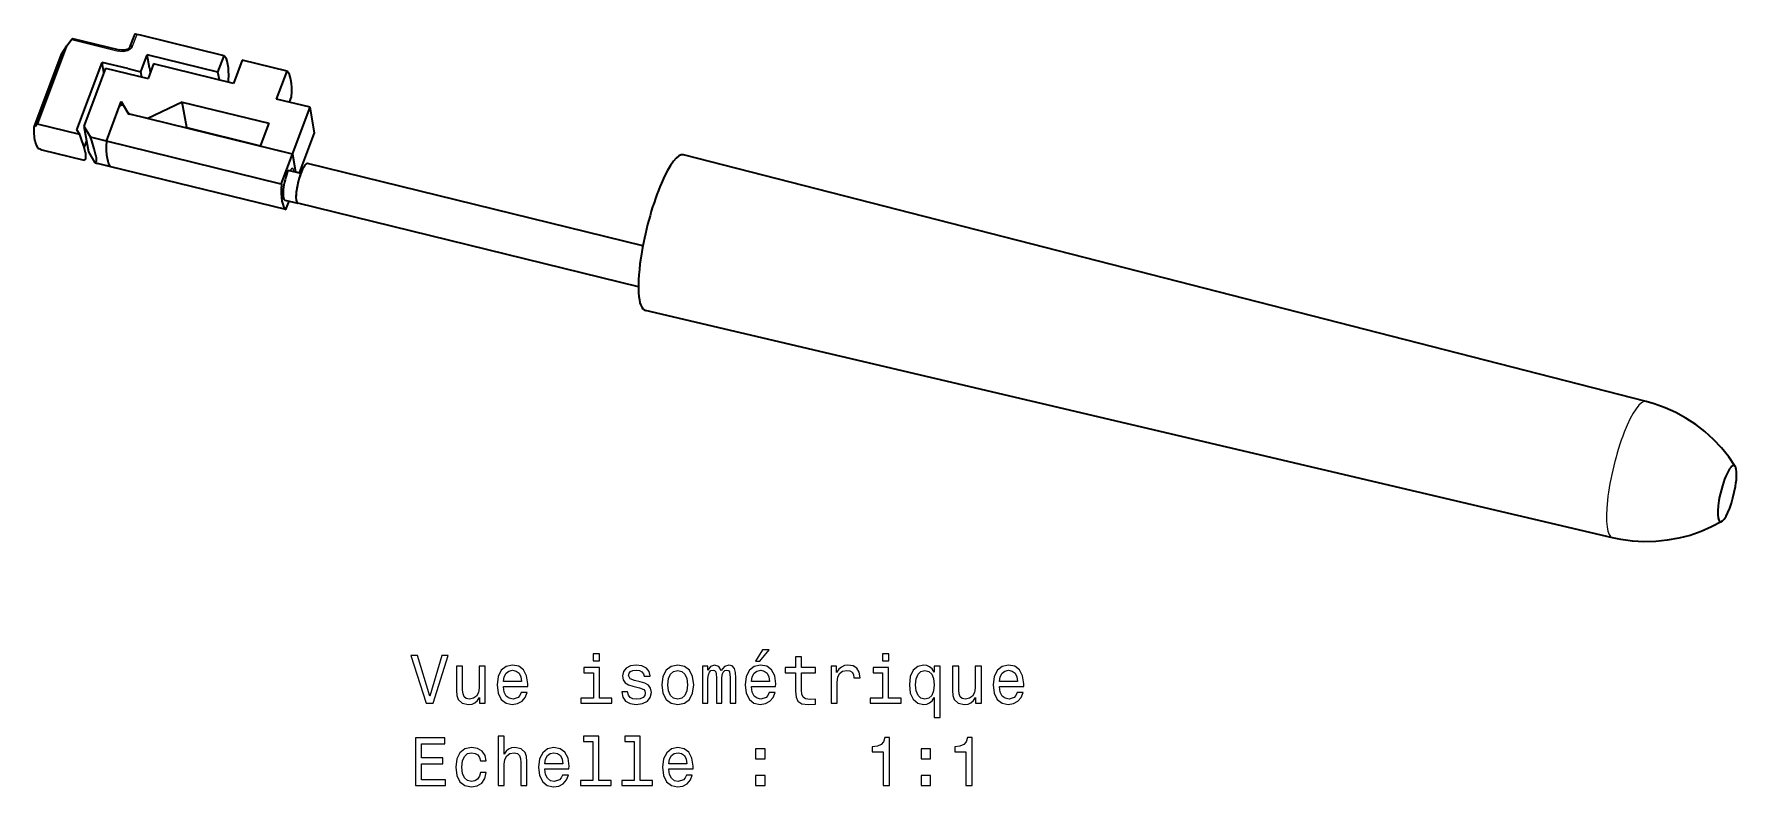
# Model space of a CAD drawing. Extents: x 291 to 1058, y 103 to 772.
# Drawn here: x 931.6 to 1056.8, y 513 to 568.3 of the extents above; entities that cross this region are included whole.
import ezdxf

# ---------------------------------------------------------------- set-up
doc = ezdxf.new("R2010")
doc.units = 0

msp = doc.modelspace()

# ---------------------------------------------------------------- linework, layer by layer
at = {"color": 7, "lineweight": 35, "ltscale": 0.021411}
msp.add_line((938.71, 567.39), (939.01, 568.19), dxfattribs=at)
at = {"color": 7, "lineweight": 13, "ltscale": 0.021411}
msp.add_line((938.88, 567.42), (939.18, 568.22), dxfattribs=at)
at = {"color": 7, "lineweight": 35, "ltscale": 0.002774}
msp.add_line((939.01, 568.19), (939.05, 568.29), dxfattribs=at)
at = {"color": 7, "lineweight": 13, "ltscale": 0.001472}
msp.add_line((939.18, 568.22), (939.2, 568.27), dxfattribs=at)
at = {"color": 7, "lineweight": 35, "ltscale": 0.006415}
msp.add_line((939.45, 568.21), (939.2, 568.27), dxfattribs=at)
at = {"color": 7, "lineweight": 35, "ltscale": 0.158445}
msp.add_line((945.6, 566.7), (939.45, 568.21), dxfattribs=at)
at = {"color": 7, "lineweight": 35, "ltscale": 0.153563}
msp.add_line((931.89, 561.69), (934.05, 567.44), dxfattribs=at)
at = {"color": 7, "lineweight": 35, "ltscale": 0.018044}
msp.add_line((933.66, 566.83), (934.05, 567.44), dxfattribs=at)
at = {"color": 7, "lineweight": 35, "ltscale": 0.01392}
msp.add_line((934.05, 567.44), (934.38, 567.89), dxfattribs=at)
at = {"color": 7, "lineweight": 13, "ltscale": 0.088427}
msp.add_line((934.38, 567.89), (937.81, 567.04), dxfattribs=at)
at = {"color": 7, "lineweight": 35, "ltscale": 0.08797}
msp.add_line((934.46, 567.98), (937.88, 567.14), dxfattribs=at)
at = {"color": 7, "lineweight": 35, "ltscale": 0.001111}
msp.add_line((938.71, 567.39), (938.69, 567.35), dxfattribs=at)
at = {"color": 7, "lineweight": 35, "ltscale": 0.143459}
msp.add_line((931.64, 561.46), (933.66, 566.83), dxfattribs=at)
at = {"color": 7, "lineweight": 35, "ltscale": 0.131798}
msp.add_line((934.79, 561.28), (936.64, 566.22), dxfattribs=at)
at = {"color": 7, "lineweight": 35, "ltscale": 0.073719}
msp.add_line((936.89, 565.79), (935.85, 563.03), dxfattribs=at)
at = {"color": 7, "lineweight": 35, "ltscale": 0.018704}
msp.add_line((936.77, 565.48), (936.64, 566.22), dxfattribs=at)
at = {"color": 7, "lineweight": 35, "ltscale": 0.04845}
msp.add_line((938.53, 565.76), (936.64, 566.22), dxfattribs=at)
at = {"color": 7, "lineweight": 35, "ltscale": 0.080323}
msp.add_line((936.89, 565.79), (940.01, 565.03), dxfattribs=at)
at = {"color": 7, "lineweight": 35, "ltscale": 0.024572}
msp.add_line((938.53, 565.76), (939.48, 565.52), dxfattribs=at)
at = {"color": 7, "lineweight": 35, "ltscale": 0.033508}
msp.add_line((939.48, 565.52), (939.95, 566.78), dxfattribs=at)
at = {"color": 7, "lineweight": 35, "ltscale": 0.023921}
msp.add_line((940.12, 565.83), (939.95, 566.78), dxfattribs=at)
at = {"color": 7, "lineweight": 35, "ltscale": 0.133874}
msp.add_line((945.15, 565.5), (939.95, 566.78), dxfattribs=at)
at = {"color": 7, "lineweight": 35, "ltscale": 0.02904}
msp.add_line((940.42, 566.11), (940.01, 565.03), dxfattribs=at)
at = {"color": 7, "lineweight": 35, "ltscale": 0.009085}
msp.add_line((940.12, 565.83), (940.18, 565.48), dxfattribs=at)
at = {"color": 7, "lineweight": 35, "ltscale": 0.150911}
msp.add_line((946.28, 564.67), (940.42, 566.11), dxfattribs=at)
at = {"color": 7, "lineweight": 35, "ltscale": 0.032074}
msp.add_line((945.15, 565.5), (945.6, 566.7), dxfattribs=at)
at = {"color": 7, "lineweight": 35, "ltscale": 0.045476}
msp.add_line((946.92, 566.38), (946.28, 564.67), dxfattribs=at)
at = {"color": 7, "lineweight": 35, "ltscale": 0.085192}
msp.add_line((950.23, 565.57), (946.92, 566.38), dxfattribs=at)
at = {"color": 7, "lineweight": 35, "ltscale": 0.00969}
msp.add_line((939.55, 565.14), (939.48, 565.52), dxfattribs=at)
at = {"color": 7, "lineweight": 35, "ltscale": 0.014536}
msp.add_line((945.25, 564.93), (945.15, 565.5), dxfattribs=at)
at = {"color": 7, "lineweight": 35, "ltscale": 0.001362}
msp.add_line((945.91, 564.76), (945.93, 564.82), dxfattribs=at)
at = {"color": 7, "lineweight": 35, "ltscale": 0.054411}
msp.add_line((949.46, 563.53), (950.23, 565.57), dxfattribs=at)
at = {"color": 7, "lineweight": 35, "ltscale": 0.07761}
msp.add_line((936.95, 560.44), (938.04, 563.35), dxfattribs=at)
at = {"color": 7, "lineweight": 35, "ltscale": 0.007022}
msp.add_line((938.09, 563.08), (938.04, 563.35), dxfattribs=at)
at = {"color": 7, "lineweight": 35, "ltscale": 0.024519}
msp.add_line((938.04, 563.35), (938.54, 562.51), dxfattribs=at)
at = {"color": 7, "lineweight": 35, "ltscale": 0.070193}
msp.add_line((942.52, 563.31), (939.99, 562.1), dxfattribs=at)
at = {"color": 7, "lineweight": 35, "ltscale": 0.047844}
msp.add_line((942.85, 561.43), (942.52, 563.31), dxfattribs=at)
at = {"color": 7, "lineweight": 35, "ltscale": 0.16386}
msp.add_line((942.52, 563.31), (948.89, 561.75), dxfattribs=at)
at = {"color": 7, "lineweight": 35, "ltscale": 0.063053}
msp.add_line((951.91, 562.93), (949.46, 563.53), dxfattribs=at)
at = {"color": 7, "lineweight": 35, "ltscale": 0.010298}
msp.add_line((950.41, 563.29), (950.56, 563.68), dxfattribs=at)
at = {"color": 7, "lineweight": 35, "ltscale": 0.039668}
msp.add_line((935.85, 563.03), (935.3, 561.54), dxfattribs=at)
at = {"color": 7, "lineweight": 35, "ltscale": 0.066826}
msp.add_line((936.95, 560.44), (937.89, 562.95), dxfattribs=at)
at = {"color": 7, "lineweight": 35, "ltscale": 0.015741}
msp.add_line((938.25, 562.99), (938.57, 562.44), dxfattribs=at)
at = {"color": 7, "lineweight": 35, "ltscale": 0.310145}
msp.add_line((950.62, 559.49), (938.57, 562.44), dxfattribs=at)
at = {"color": 7, "lineweight": 35, "ltscale": 0.034494}
msp.add_line((939.99, 562.1), (938.65, 562.43), dxfattribs=at)
at = {"color": 7, "lineweight": 35, "ltscale": 0.091812}
msp.add_line((950.62, 559.49), (951.91, 562.93), dxfattribs=at)
at = {"color": 7, "lineweight": 35, "ltscale": 0.047843}
for p, q in [((952.24, 561.04), (951.91, 562.93)), ((935.3, 561.54), (935.63, 559.66))]:
    msp.add_line(p, q, dxfattribs=at)
at = {"color": 7, "lineweight": 35, "ltscale": 0.080141}
for p, q in [((935, 560.92), (931.89, 561.69)), ((932.22, 559.8), (935.33, 559.04))]:
    msp.add_line(p, q, dxfattribs=at)
at = {"color": 7, "lineweight": 35, "ltscale": 0.010422}
msp.add_line((935, 560.92), (934.79, 561.28), dxfattribs=at)
at = {"color": 7, "lineweight": 35, "ltscale": 0.02359}
for p, q in [((935.3, 561.54), (935.78, 560.73)), ((935.63, 559.66), (936.11, 558.85))]:
    msp.add_line(p, q, dxfattribs=at)
at = {"color": 7, "lineweight": 35, "ltscale": 0.005185}
for p, q in [((935.98, 560.68), (935.78, 560.73)), ((936.11, 558.85), (936.31, 558.8))]:
    msp.add_line(p, q, dxfattribs=at)
at = {"color": 7, "lineweight": 35, "ltscale": 0.024997}
for p, q in [((936.95, 560.44), (935.98, 560.68)), ((937.28, 558.56), (936.31, 558.8))]:
    msp.add_line(p, q, dxfattribs=at)
at = {"color": 7, "lineweight": 35, "ltscale": 0.001231}
msp.add_line((942.85, 561.43), (942.81, 561.41), dxfattribs=at)
at = {"color": 7, "lineweight": 35, "ltscale": 0.139432}
msp.add_line((942.85, 561.43), (948.27, 560.1), dxfattribs=at)
at = {"color": 7, "lineweight": 35, "ltscale": 0.044901}
msp.add_line((948.89, 561.75), (948.26, 560.07), dxfattribs=at)
at = {"color": 7, "lineweight": 35, "ltscale": 0.078158}
msp.add_line((951.14, 558.11), (952.24, 561.04), dxfattribs=at)
at = {"color": 7, "lineweight": 35, "ltscale": 0.012248}
msp.add_line((935.32, 559.94), (935.5, 560.4), dxfattribs=at)
at = {"color": 7, "lineweight": 35, "ltscale": 0.3308}
for p, q in [((949.8, 557.29), (936.95, 560.44)), ((950.13, 555.41), (937.28, 558.56))]:
    msp.add_line(p, q, dxfattribs=at)
at = {"color": 7, "lineweight": 35, "ltscale": 0.060852}
msp.add_line((950.62, 559.49), (948.26, 560.07), dxfattribs=at)
at = {"color": 7, "lineweight": 35, "ltscale": 0.058656}
msp.add_line((949.8, 557.29), (950.62, 559.49), dxfattribs=at)
at = {"color": 7, "lineweight": 35, "ltscale": 0.033034}
msp.add_line((950.62, 559.49), (950.85, 558.19), dxfattribs=at)
msp.add_line((950.62, 559.49), (950.85, 558.19), dxfattribs=at)
at = {"color": 7, "lineweight": 35}
for p, q in [((1050.04, 541.32), (979.34, 559.43)), ((976.36, 552.75), (951.73, 558.79)), ((976.03, 549.74), (951.01, 555.88)), ((1047.58, 531.32), (976.54, 548.01))]:
    msp.add_line(p, q, dxfattribs=at)
at = {"color": 7, "lineweight": 35, "ltscale": 0.02434}
msp.add_line((950.29, 558.31), (951.24, 558.08), dxfattribs=at)
at = {"color": 7, "lineweight": 35, "ltscale": 0.011906}
msp.add_line((950.78, 558.2), (951.24, 558.09), dxfattribs=at)
at = {"color": 7, "lineweight": 35, "ltscale": 0.024341}
msp.add_line((950.06, 556.11), (951.01, 555.88), dxfattribs=at)
at = {"color": 7, "lineweight": 35, "ltscale": 0.016925}
msp.add_line((950.13, 555.41), (950.37, 556.04), dxfattribs=at)
at = {"color": 7, "lineweight": 35}
for points in [[(939.2, 568.27), (939.1, 568.29), (939.06, 568.3), (939.05, 568.3), (939.05, 568.3), (939.05, 568.29), (939.05, 568.29)], [(938.69, 567.35), (938.62, 567.27), (938.48, 567.17), (938.31, 567.12), (938.09, 567.11), (937.88, 567.14)], [(931.7, 560.49), (931.65, 561.02), (931.64, 561.46)], [(935.41, 559.58), (935.29, 560.06), (935.11, 560.64), (935, 560.92)], [(936.18, 559.39), (936.06, 559.87), (935.88, 560.45), (935.78, 560.73)], [(931.7, 560.49), (931.75, 560.28), (931.81, 560.1), (931.91, 559.93)], [(935.41, 559.58), (935.43, 559.39), (935.43, 559.19), (935.41, 559.12), (935.38, 559.07), (935.33, 559.04)], [(936.18, 559.39), (936.2, 559.2), (936.2, 559), (936.18, 558.93), (936.15, 558.88), (936.11, 558.85)], [(1056.59, 536.56), (1056.12, 537.25), (1055.59, 537.91), (1055, 538.53), (1054.37, 539.11), (1053.69, 539.63), (1052.97, 540.1), (1052.22, 540.51), (1051.44, 540.86), (1050.63, 541.15), (1050.04, 541.32)], [(1055.6, 532.51), (1054.86, 532.11), (1054.08, 531.77), (1053.27, 531.49), (1052.45, 531.28), (1051.6, 531.13), (1050.75, 531.05), (1049.89, 531.03), (1049.04, 531.08), (1048.19, 531.2), (1047.58, 531.32)]]:
    msp.add_lwpolyline(points, dxfattribs=at)
at = {"color": 7, "lineweight": 13}
msp.add_lwpolyline([(938.85, 567.35), (938.81, 567.3), (938.7, 567.18), (938.54, 567.08), (938.31, 567.02), (938.19, 567), (937.94, 567.02), (937.81, 567.04)], dxfattribs=at)
for points in [[(961.58, 522.67), (960.7, 519.69), (959.8, 522.67), (959.32, 522.67), (960.45, 519.17), (960.96, 519.17), (962.06, 522.67)], [(964.78, 521.88), (964.34, 521.88), (964.34, 520.31), (964.29, 519.95), (964.14, 519.69), (963.92, 519.53), (963.62, 519.48), (963.38, 519.52), (963.23, 519.64), (963.15, 519.85), (963.12, 520.14), (963.12, 521.88), (962.68, 521.88), (962.68, 520.1), (962.7, 519.74), (962.79, 519.44), (963.08, 519.17), (963.55, 519.07), (963.81, 519.11), (964.02, 519.2), (964.21, 519.36), (964.36, 519.58), (964.36, 519.17), (964.78, 519.17)], [(966.12, 520.4), (967.9, 520.4), (967.9, 520.6), (967.82, 521.18), (967.6, 521.62), (967.25, 521.88), (966.78, 521.97), (966.32, 521.87), (965.96, 521.59), (965.74, 521.13), (965.66, 520.53), (965.73, 519.91), (965.96, 519.45), (966.31, 519.17), (966.76, 519.07), (967.15, 519.14), (967.48, 519.31), (967.71, 519.58), (967.85, 519.95), (967.41, 519.95), (967.32, 519.74), (967.19, 519.59), (966.82, 519.47), (966.53, 519.53), (966.31, 519.7), (966.17, 519.99), (966.12, 520.38)], [(973.18, 522.79), (972.71, 522.79), (972.71, 522.29), (973.18, 522.29)], [(976.17, 520.75), (975.74, 520.85), (975.42, 520.96), (975.31, 521.2), (975.34, 521.37), (975.45, 521.49), (975.62, 521.57), (975.87, 521.6), (976.11, 521.57), (976.29, 521.47), (976.41, 521.34), (976.46, 521.16), (976.9, 521.16), (976.9, 521.17), (976.82, 521.49), (976.62, 521.75), (976.29, 521.91), (975.87, 521.97), (975.44, 521.91), (975.13, 521.75), (974.93, 521.5), (974.87, 521.19), (974.92, 520.88), (975.06, 520.67), (975.29, 520.52), (975.63, 520.42), (976.12, 520.29), (976.42, 520.17), (976.5, 520.07), (976.53, 519.92), (976.49, 519.73), (976.37, 519.59), (976.17, 519.5), (975.91, 519.47), (975.63, 519.5), (975.43, 519.6), (975.29, 519.77), (975.24, 520.01), (974.81, 520.01), (974.88, 519.61), (975.09, 519.32), (975.42, 519.14), (975.87, 519.07), (976.34, 519.14), (976.69, 519.32), (976.9, 519.6), (976.98, 519.97), (976.92, 520.28), (976.77, 520.5), (976.51, 520.64)], [(977.75, 520.52), (977.83, 519.91), (978.06, 519.45), (978.43, 519.17), (978.92, 519.07), (979.41, 519.17), (979.78, 519.45), (980.01, 519.9), (980.1, 520.52), (980.01, 521.14), (979.78, 521.6), (979.41, 521.87), (978.92, 521.97), (978.43, 521.87), (978.06, 521.59), (977.83, 521.14)], [(980.74, 519.17), (981.14, 519.17), (981.14, 520.98), (981.17, 521.25), (981.25, 521.45), (981.36, 521.57), (981.51, 521.61), (981.63, 521.57), (981.71, 521.47), (981.75, 521.3), (981.77, 521.07), (981.77, 519.17), (982.15, 519.17), (982.15, 520.98), (982.18, 521.25), (982.25, 521.44), (982.37, 521.57), (982.53, 521.61), (982.65, 521.57), (982.73, 521.47), (982.78, 521.07), (982.78, 519.17), (983.19, 519.17), (983.19, 521.04), (983.16, 521.43), (983.08, 521.73), (982.92, 521.91), (982.66, 521.97), (982.35, 521.87), (982.11, 521.58), (981.93, 521.87), (981.61, 521.97), (981.33, 521.87), (981.13, 521.59), (981.13, 521.88), (980.74, 521.88)], [(984.34, 520.4), (986.11, 520.4), (986.12, 520.6), (986.04, 521.18), (985.81, 521.62), (985.46, 521.88), (984.99, 521.97), (984.53, 521.87), (984.18, 521.59), (983.95, 521.13), (983.87, 520.53), (983.95, 519.91), (984.18, 519.45), (984.52, 519.17), (984.98, 519.07), (985.37, 519.14), (985.69, 519.31), (985.93, 519.58), (986.07, 519.95), (985.63, 519.95), (985.54, 519.74), (985.41, 519.59), (985.03, 519.47), (984.75, 519.53), (984.53, 519.7), (984.39, 519.99), (984.34, 520.38)], [(984.64, 522.25), (984.94, 522.25), (985.64, 523.1), (985.15, 523.1)], [(987.58, 521.41), (987.58, 520.05), (987.61, 519.61), (987.75, 519.31), (988.03, 519.13), (988.51, 519.07), (989.04, 519.1), (989.04, 519.48), (988.65, 519.45), (988.31, 519.49), (988.12, 519.62), (988.04, 519.83), (988.02, 520.13), (988.02, 521.41), (989.04, 521.41), (989.04, 521.79), (988.02, 521.79), (988.02, 522.58), (987.58, 522.58), (987.58, 521.79), (986.81, 521.79), (986.81, 521.41)], [(990.19, 519.17), (990.63, 519.17), (990.63, 520.72), (990.68, 521.09), (990.81, 521.36), (991.03, 521.52), (991.33, 521.58), (991.55, 521.54), (991.72, 521.44), (991.82, 521.27), (991.86, 521.04), (992.31, 521.04), (992.24, 521.44), (992.08, 521.74), (991.8, 521.91), (991.42, 521.97), (991.17, 521.93), (990.94, 521.83), (990.75, 521.66), (990.59, 521.43), (990.59, 521.88), (990.19, 521.88)], [(994.43, 522.79), (993.96, 522.79), (993.96, 522.29), (994.43, 522.29)], [(997.76, 521.46), (997.6, 521.69), (997.42, 521.85), (997.22, 521.94), (996.98, 521.97), (996.55, 521.87), (996.22, 521.59), (996, 521.14), (995.93, 520.53), (996, 519.91), (996.22, 519.46), (996.55, 519.17), (996.98, 519.07), (997.22, 519.1), (997.42, 519.19), (997.6, 519.35), (997.76, 519.58), (997.76, 518.12), (998.2, 518.12), (998.2, 521.88), (997.76, 521.88)], [(1001.22, 521.88), (1000.77, 521.88), (1000.77, 520.31), (1000.72, 519.95), (1000.58, 519.69), (1000.35, 519.53), (1000.05, 519.48), (999.81, 519.52), (999.66, 519.64), (999.58, 519.85), (999.56, 520.14), (999.56, 521.88), (999.11, 521.88), (999.11, 520.1), (999.13, 519.74), (999.22, 519.44), (999.52, 519.17), (999.99, 519.07), (1000.24, 519.11), (1000.45, 519.2), (1000.64, 519.36), (1000.79, 519.58), (1000.79, 519.17), (1001.22, 519.17)], [(1002.55, 520.4), (1004.33, 520.4), (1004.33, 520.6), (1004.25, 521.18), (1004.03, 521.62), (1003.68, 521.88), (1003.21, 521.97), (1002.75, 521.87), (1002.4, 521.59), (1002.17, 521.13), (1002.09, 520.53), (1002.16, 519.91), (1002.39, 519.45), (1002.74, 519.17), (1003.19, 519.07), (1003.59, 519.14), (1003.91, 519.31), (1004.15, 519.58), (1004.28, 519.95), (1003.84, 519.95), (1003.75, 519.74), (1003.62, 519.59), (1003.25, 519.47), (1002.96, 519.53), (1002.74, 519.7), (1002.6, 519.99), (1002.55, 520.38)], [(966.12, 520.77), (966.18, 521.12), (966.31, 521.37), (966.52, 521.53), (966.79, 521.59), (967.06, 521.53), (967.27, 521.37), (967.39, 521.12), (967.44, 520.77)], [(973.16, 519.54), (973.16, 521.79), (972.02, 521.79), (972.02, 521.41), (972.72, 521.41), (972.72, 519.54), (971.81, 519.54), (971.81, 519.17), (974.08, 519.17), (974.08, 519.54)], [(978.2, 520.53), (978.24, 520.98), (978.39, 521.31), (978.61, 521.51), (978.92, 521.58), (979.22, 521.51), (979.45, 521.31), (979.59, 520.98), (979.64, 520.53), (979.59, 520.07), (979.45, 519.73), (979.22, 519.53), (978.92, 519.47), (978.61, 519.53), (978.39, 519.73), (978.24, 520.07)], [(984.34, 520.77), (984.39, 521.12), (984.53, 521.37), (984.74, 521.53), (985.01, 521.59), (985.27, 521.53), (985.48, 521.37), (985.61, 521.12), (985.65, 520.77)], [(994.41, 519.54), (994.41, 521.79), (993.27, 521.79), (993.27, 521.41), (993.97, 521.41), (993.97, 519.54), (993.06, 519.54), (993.06, 519.17), (995.33, 519.17), (995.33, 519.54)], [(996.38, 520.53), (996.43, 520.97), (996.57, 521.3), (996.78, 521.5), (997.06, 521.58), (997.35, 521.5), (997.57, 521.31), (997.7, 520.98), (997.75, 520.53), (997.7, 520.07), (997.57, 519.74), (997.35, 519.54), (997.06, 519.47), (996.78, 519.54), (996.57, 519.74), (996.43, 520.07)], [(1002.55, 520.77), (1002.61, 521.12), (1002.74, 521.37), (1002.95, 521.53), (1003.22, 521.59), (1003.49, 521.53), (1003.7, 521.37), (1003.82, 521.12), (1003.87, 520.77)], [(959.65, 513.12), (961.86, 513.12), (961.86, 513.55), (960.11, 513.55), (960.11, 514.73), (961.67, 514.73), (961.67, 515.15), (960.11, 515.15), (960.11, 516.2), (961.82, 516.2), (961.82, 516.62), (959.65, 516.62)], [(964.42, 514.93), (964.86, 514.93), (964.77, 515.34), (964.55, 515.65), (964.21, 515.85), (963.78, 515.93), (963.29, 515.83), (962.92, 515.54), (962.69, 515.08), (962.61, 514.47), (962.69, 513.86), (962.91, 513.41), (963.27, 513.12), (963.76, 513.03), (964.19, 513.1), (964.53, 513.31), (964.76, 513.65), (964.86, 514.09), (964.44, 514.09), (964.37, 513.81), (964.22, 513.6), (964.02, 513.47), (963.78, 513.43), (963.47, 513.49), (963.25, 513.69), (963.11, 514.02), (963.06, 514.48), (963.11, 514.94), (963.25, 515.27), (963.48, 515.47), (963.78, 515.54), (964.04, 515.49), (964.23, 515.38), (964.37, 515.19)], [(965.73, 513.12), (966.18, 513.12), (966.18, 514.69), (966.22, 515.04), (966.37, 515.31), (966.59, 515.47), (966.9, 515.53), (967.14, 515.48), (967.29, 515.34), (967.37, 515.11), (967.39, 514.81), (967.39, 513.12), (967.84, 513.12), (967.84, 514.9), (967.82, 515.26), (967.72, 515.56), (967.43, 515.83), (966.96, 515.93), (966.71, 515.89), (966.49, 515.8), (966.31, 515.64), (966.18, 515.44), (966.18, 516.74), (965.73, 516.74)], [(969.16, 514.35), (970.93, 514.35), (970.94, 514.55), (970.86, 515.13), (970.63, 515.57), (970.28, 515.83), (969.81, 515.93), (969.35, 515.83), (969, 515.54), (968.77, 515.08), (968.69, 514.48), (968.77, 513.86), (969, 513.41), (969.34, 513.12), (969.8, 513.03), (970.19, 513.09), (970.51, 513.26), (970.75, 513.54), (970.89, 513.9), (970.45, 513.9), (970.36, 513.7), (970.23, 513.55), (969.85, 513.43), (969.57, 513.48), (969.35, 513.66), (969.21, 513.94), (969.16, 514.33)], [(972.69, 516.37), (972.69, 513.5), (971.77, 513.5), (971.77, 513.12), (974.04, 513.12), (974.04, 513.5), (973.13, 513.5), (973.13, 516.74), (971.99, 516.74), (971.99, 516.37)], [(975.72, 516.37), (975.72, 513.5), (974.81, 513.5), (974.81, 513.12), (977.07, 513.12), (977.07, 513.5), (976.17, 513.5), (976.17, 516.74), (975.03, 516.74), (975.03, 516.37)], [(978.26, 514.35), (980.04, 514.35), (980.04, 514.55), (979.96, 515.13), (979.74, 515.57), (979.39, 515.83), (978.92, 515.93), (978.46, 515.83), (978.11, 515.54), (977.88, 515.08), (977.8, 514.48), (977.88, 513.86), (978.1, 513.41), (978.45, 513.12), (978.91, 513.03), (979.3, 513.09), (979.62, 513.26), (979.86, 513.54), (979.99, 513.9), (979.56, 513.9), (979.46, 513.7), (979.33, 513.55), (978.96, 513.43), (978.67, 513.48), (978.46, 513.66), (978.32, 513.94), (978.26, 514.33)], [(984.64, 515.08), (985.34, 515.08), (985.34, 515.83), (984.64, 515.83)], [(994.01, 513.12), (994.47, 513.12), (994.47, 516.65), (994.13, 516.65), (994.03, 516.34), (993.85, 516.13), (993.58, 516.01), (993.19, 515.97), (993.19, 515.61), (994.01, 515.61)], [(996.79, 515.08), (997.48, 515.08), (997.48, 515.83), (996.79, 515.83)], [(1000.08, 513.12), (1000.54, 513.12), (1000.54, 516.65), (1000.2, 516.65), (1000.11, 516.34), (999.93, 516.13), (999.65, 516.01), (999.26, 515.97), (999.26, 515.61), (1000.08, 515.61)], [(969.16, 514.72), (969.21, 515.07), (969.35, 515.33), (969.56, 515.48), (969.83, 515.54), (970.09, 515.48), (970.3, 515.33), (970.43, 515.07), (970.47, 514.72)], [(978.26, 514.72), (978.32, 515.07), (978.46, 515.33), (978.66, 515.48), (978.94, 515.54), (979.2, 515.48), (979.41, 515.33), (979.54, 515.07), (979.58, 514.72)], [(984.64, 513.12), (985.34, 513.12), (985.34, 513.87), (984.64, 513.87)], [(996.79, 513.12), (997.48, 513.12), (997.48, 513.87), (996.79, 513.87)]]:
    msp.add_lwpolyline(points, close=True, dxfattribs=at)
msp.add_arc((938.4, 567.6), 0.511, 331.1551, 339.3582, dxfattribs=at)
at = {"color": 7, "lineweight": 35}
for centre, radius, start, end in [((925.57, 568.33), 9.17, 311.4452, 313.5557), ((933.61, 563.67), 4.11, 245.535, 250.2179), ((950.81, 558.34), 0.135, 210.3547, 257.8676)]:
    msp.add_arc(centre, radius, start, end, dxfattribs=at)
for centre, major_axis, ratio, start_param, end_param in [((934.34, 567.8), (0.117, 0.177), 0.103621, 0.036881, 1.128518), ((944.31, 561.88), (-1.19, -4.87), 0.228163, 2.662333, 3.05131), ((944.31, 561.88), (1.19, 4.87), 0.228163, 5.414949, 5.803926), ((948.94, 560.74), (-1.19, -4.87), 0.228163, 2.273357, 3.05131), ((938.08, 562.9), (0.197, 0.034), 0.863931, 0.315208, 2.671403), ((938.72, 562.59), (0.197, 0.034), 0.863931, 3.456801, 4.242199), ((938.57, 563.38), (1.19, 4.87), 0.228163, 2.273357, 3.05131), ((938.57, 563.38), (1.19, 4.87), 0.228163, 2.273357, 3.05131), ((977.94, 553.72), (-1.4, -5.71), 0.228163, 3.139343, 5.018528), ((950.42, 557.57), (-0.36, -1.46), 0.228163, 4.233129, 6.283222), ((951.37, 557.34), (0.36, 1.46), 0.228163, 0.306139, 3.141629), ((951.37, 557.34), (0.36, 1.46), 0.228163, 0.000037, 0.306139), ((951.42, 560.23), (-1.19, -4.87), 0.228163, 5.414949, 6.192902), ((951.37, 557.34), (-0.36, -1.46), 0.228163, 4.233129, 6.283222), ((977.94, 553.72), (-1.4, -5.71), 0.228163, 5.018528, 6.285508), ((1056, 534.56), (-0.51, -2.07), 0.228163, 1.876935, 5.018528), ((1056, 534.56), (-0.51, -2.07), 0.228163, 5.018528, 8.16012)]:
    msp.add_ellipse(centre, major_axis=major_axis, ratio=ratio, start_param=start_param, end_param=end_param, dxfattribs=at)
at = {"color": 7, "lineweight": 13}
for centre, major_axis, ratio, start_param, end_param in [((937.83, 566.94), (0.048, 0.194), 0.228163, 0.000037, 1.091537), ((938.86, 567.25), (0.175, -0.096), 0.414242, 1.890906, 3.141593), ((938.89, 567.32), (-0.187, 0.07), 0.448959, 4.97059, 6.283183), ((950.42, 557.57), (-0.215, -0.874), 0.228163, 2.493921, 3.835308), ((950.61, 557.52), (-0.167, -0.68), 0.228163, 3.141593, 3.296272), ((1048.81, 536.32), (-1.23, -5), 0.228163, 3.139343, 6.285508)]:
    msp.add_ellipse(centre, major_axis=major_axis, ratio=ratio, start_param=start_param, end_param=end_param, dxfattribs=at)

doc.saveas('drawing.dxf')
